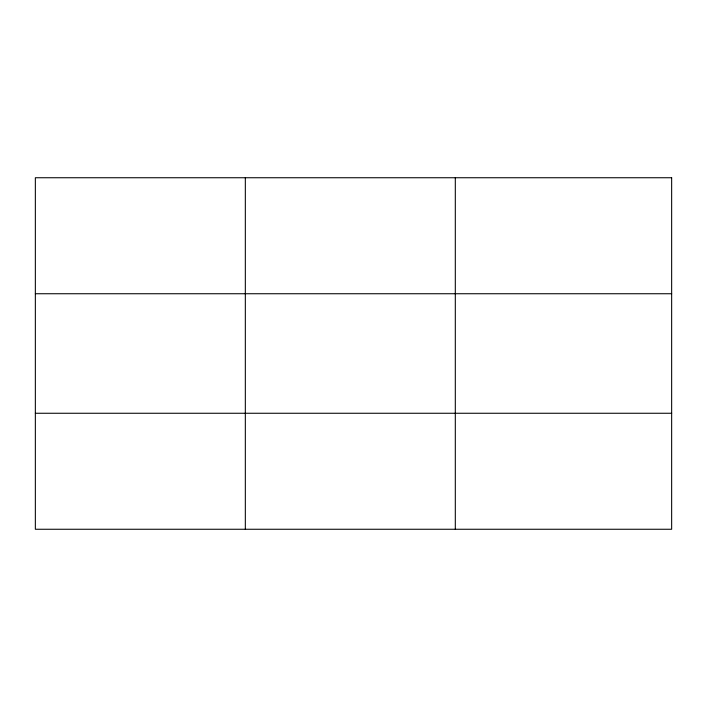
<?xml version="1.0" encoding="UTF-8"?>
<svg xmlns="http://www.w3.org/2000/svg" width="707" height="707" viewBox="0 0 707 707"><rect width="100%" height="100%" fill="white"/><g stroke="black" fill="none" stroke-linecap="round" stroke-linejoin="round"><path stroke-width="1.06" d="M245.329 177.74L245.329 529.26M455.308 177.74L455.308 529.26M35.35 293.741L671.65 293.741M35.35 413.259L671.65 413.259M671.65 177.74L671.65 529.26L35.35 529.26L35.35 177.74L671.65 177.74"/></g></svg>
